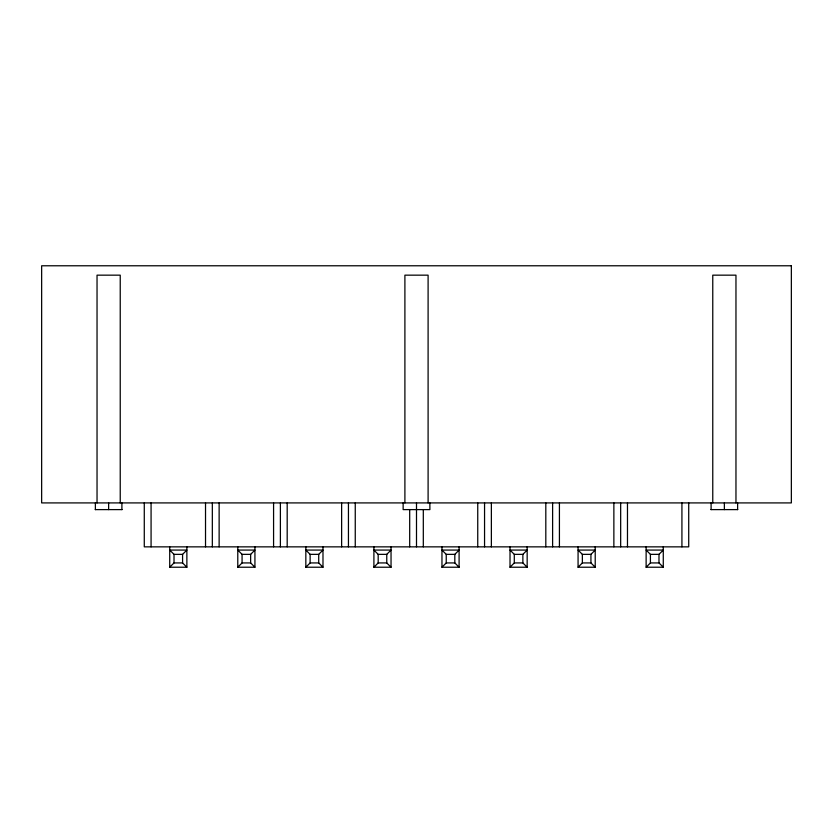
<?xml version="1.0" encoding="UTF-8"?>
<svg xmlns="http://www.w3.org/2000/svg" width="833" height="833" viewBox="0 0 833 833"><rect width="100%" height="100%" fill="white"/><g stroke="black" fill="none" stroke-linecap="round" stroke-linejoin="round"><path stroke-width="1.25" d="M403.141 502.913L403.141 509.609L429.901 509.609L429.859 502.913M95.378 502.913L95.378 509.609M121.899 509.609L121.899 502.913M711.101 502.913L711.101 509.609M737.621 509.609L737.621 502.913M186.873 546.854L186.873 567.221L169.724 567.221L174.014 562.931L174.014 554.351L169.724 550.072L186.873 550.072L182.583 554.351L174.014 554.351M254.929 546.854L254.929 567.221L237.78 567.221L242.07 562.931L242.07 554.351L237.78 550.072L254.929 550.072L250.639 554.351L242.07 554.351M322.985 546.854L322.985 567.221L305.836 567.221L310.126 562.931L310.126 554.351L305.836 550.072L322.985 550.072L318.706 554.351L310.126 554.351M373.902 567.221L378.182 562.931L386.762 562.931L391.041 567.221L373.902 567.221L373.902 546.854M386.762 554.351L391.041 550.072L373.902 550.072L378.182 554.351L386.762 554.351L386.762 562.931M459.098 546.854L459.098 567.221L441.959 567.221L446.238 562.931L446.238 554.351L441.959 550.072L459.098 550.072L454.818 554.351L446.238 554.351M527.164 546.854L527.164 567.221L510.015 567.221L514.294 562.931L514.294 554.351L510.015 550.072L527.164 550.072L522.874 554.351L514.294 554.351M578.071 567.221L582.361 562.931L590.93 562.931L595.22 567.221L578.071 567.221L578.071 546.854M590.93 554.351L595.22 550.072L578.071 550.072L582.361 554.351L590.93 554.351L590.93 562.931M646.127 567.221L650.417 562.931L658.986 562.931L663.276 567.221L646.127 567.221L646.127 546.854M658.986 554.351L663.276 550.072L646.127 550.072L650.417 554.351L658.986 554.351L658.986 562.931M95.243 509.609L122.024 509.609M710.976 509.609L737.757 509.609M174.014 562.931L182.583 562.931L186.873 567.221M242.07 562.931L250.639 562.931L254.929 567.221M310.126 562.931L318.706 562.931L322.985 567.221M446.238 562.931L454.818 562.931L459.098 567.221M514.294 562.931L522.874 562.931L527.164 567.221M735.966 502.913L735.966 275.161L712.767 275.161L712.767 502.913M724.366 502.913L724.366 509.609M688.724 502.913L688.724 546.854L144.276 546.854L144.276 502.913M681.925 502.913L681.925 546.854M663.276 546.854L663.276 567.221M650.417 554.351L650.417 562.931M627.478 502.913L627.478 546.854M620.668 502.913L620.668 546.854M613.869 502.913L613.869 546.854M595.22 546.854L595.22 567.221M582.361 554.351L582.361 562.931M559.422 502.913L559.422 546.854M552.612 502.913L552.612 546.854M545.813 502.913L545.813 546.854M522.874 554.351L522.874 562.931M510.015 546.854L510.015 567.221M491.366 502.913L491.366 546.854M484.556 502.913L484.556 546.854M477.746 502.913L477.746 546.854M454.818 554.351L454.818 562.931M441.959 546.854L441.959 567.221M428.1 502.913L428.1 275.161L404.9 275.161L404.9 502.913M423.31 509.609L423.31 546.854M416.5 502.913L416.5 546.854M409.69 509.609L409.69 546.854M391.041 546.854L391.041 567.221M378.182 554.351L378.182 562.931M355.254 502.913L355.254 546.854M348.444 502.913L348.444 546.854M341.634 502.913L341.634 546.854M318.706 554.351L318.706 562.931M305.836 546.854L305.836 567.221M287.187 502.913L287.187 546.854M280.388 502.913L280.388 546.854M273.578 502.913L273.578 546.854M250.639 554.351L250.639 562.931M237.78 546.854L237.78 567.221M219.131 502.913L219.131 546.854M212.332 502.913L212.332 546.854M205.522 502.913L205.522 546.854M182.583 554.351L182.583 562.931M169.724 546.854L169.724 567.221M151.075 502.913L151.075 546.854M120.233 502.913L120.233 275.161L97.034 275.161L97.034 502.913M108.634 502.913L108.634 509.609M791.35 265.779L41.65 265.779L41.65 502.913L791.35 502.913L791.35 265.779"/></g></svg>
